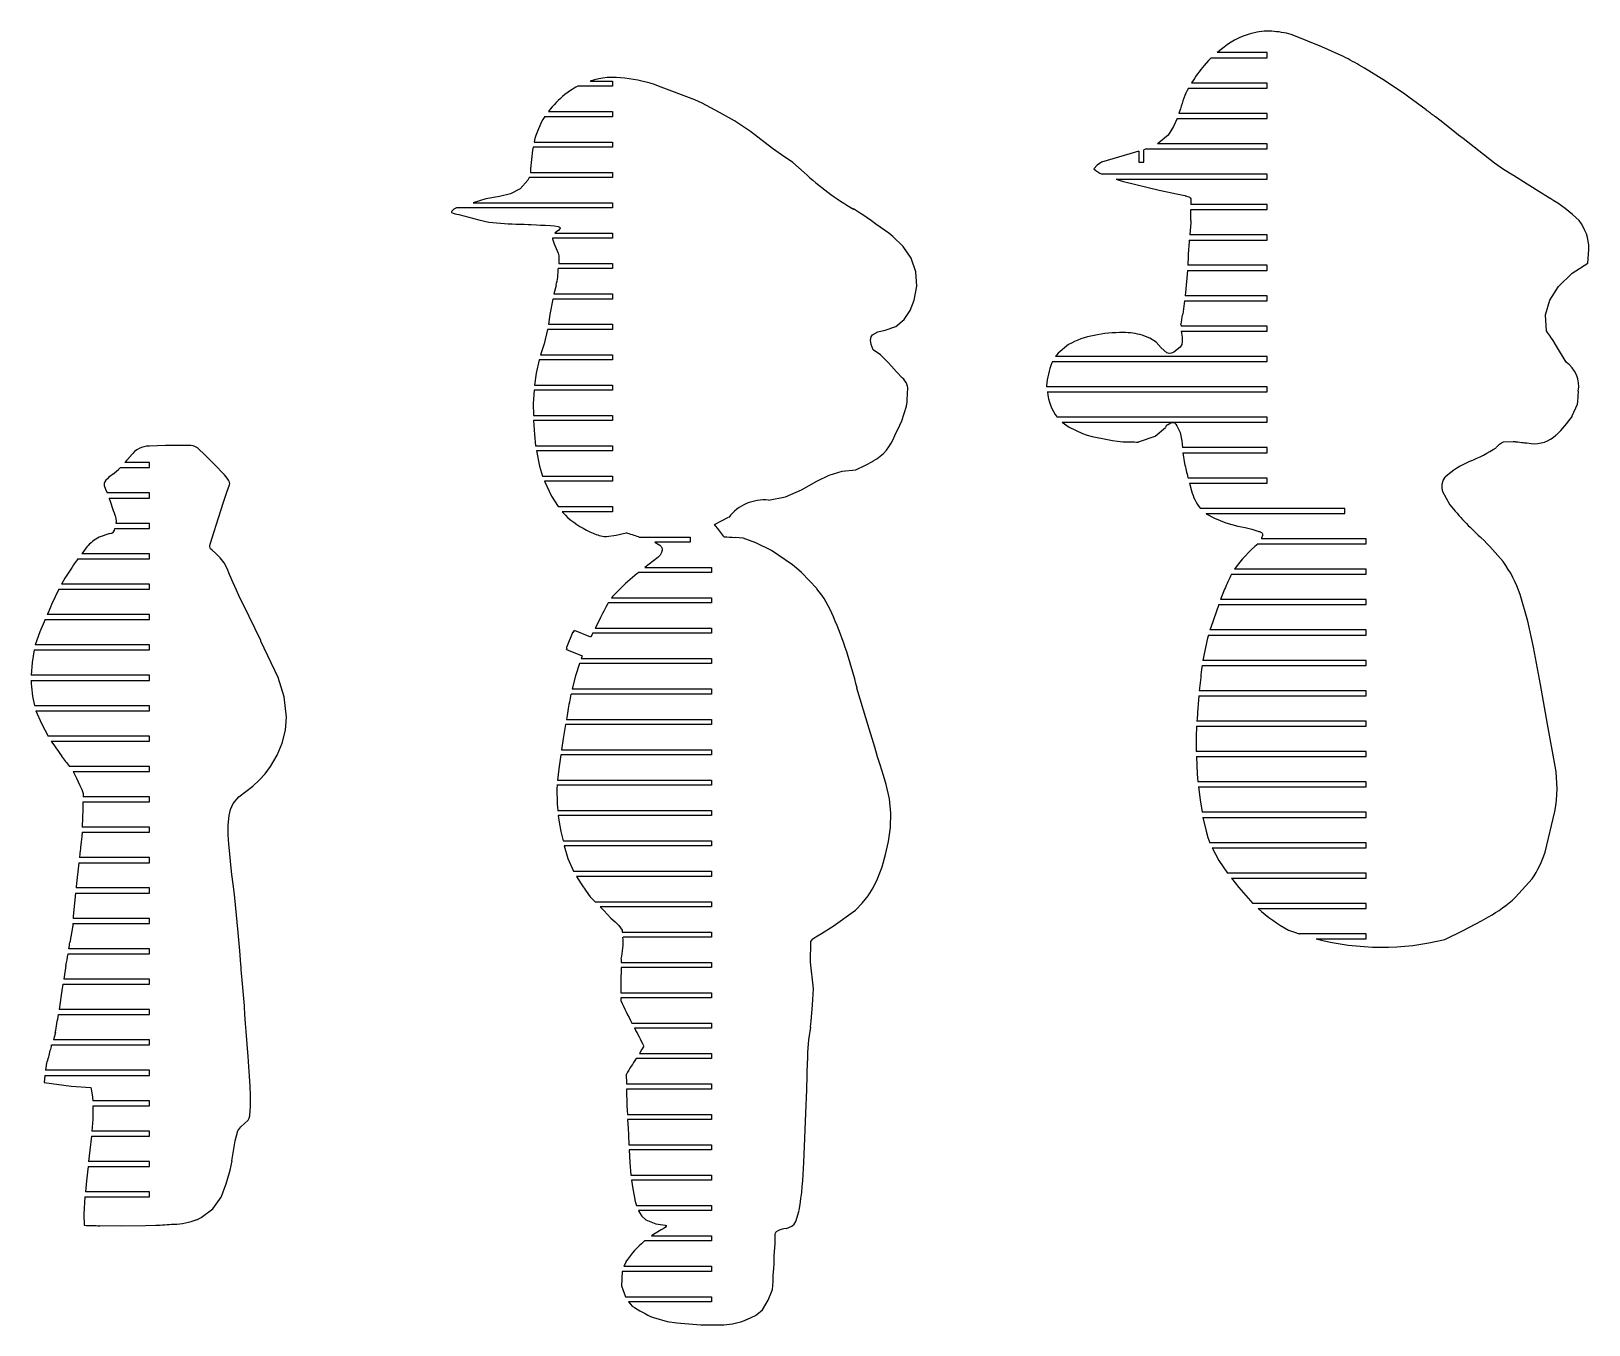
# Model space of a CAD drawing. Extents: x 1980 to 7619, y -7122 to 8570.
# Drawn here: x 5057 to 6287, y -7122 to -6100 of the extents above; entities that cross this region are included whole.
import ezdxf

# ---------------------------------------------------------------- set-up
doc = ezdxf.new("R2010")
doc.units = 0

msp = doc.modelspace()

# ---------------------------------------------------------------- linework, layer by layer
at = {"color": 7, "linetype": 'Continuous'}
for p, q in [((5999.1, -6112.6), (5994.3, -6116.2)), ((6076.4, -6112.3), (6054.1, -6103.3)), ((6091.5, -6119.1), (6076.4, -6112.3)), ((5986.8, -6123.1), (5983.4, -6127.1)), ((5988.8, -6120.9), (5986.8, -6123.1)), ((5988.8, -6120.9), (6033.1, -6120.9)), ((5994.3, -6116.2), (5993.5, -6116.9)), ((6033.1, -6116.9), (5993.5, -6116.9)), ((6033.1, -6120.9), (6033.1, -6116.9)), ((6110, -6129.3), (6105.9, -6126.9)), ((5498.4, -6139.5), (5516.1, -6139.5)), ((5516.1, -6139.5), (5516.1, -6143.5)), ((6126.6, -6139.5), (6110, -6129.3)), ((6141.8, -6149.7), (6126.6, -6139.5)), ((5480.9, -6148.1), (5478.4, -6150.1)), ((5482.8, -6146.8), (5480.9, -6148.1)), ((5516.1, -6143.5), (5488.6, -6143.5)), ((5580.9, -6154.3), (5552.3, -6143.3)), ((5970.8, -6144.9), (6033.1, -6144.9)), ((6033.1, -6140.9), (5973.4, -6140.9)), ((6033.1, -6144.9), (6033.1, -6140.9)), ((6145.1, -6152.1), (6141.8, -6149.7)), ((5465.4, -6163.5), (5516.1, -6163.5)), ((5516.1, -6163.5), (5516.1, -6167.5)), ((5586.8, -6156.9), (5580.9, -6154.3)), ((5600.6, -6164.2), (5586.8, -6156.9)), ((5612.4, -6170.8), (5600.6, -6164.2)), ((5964.1, -6162.5), (5963.3, -6164.9)), ((5964.6, -6161.2), (5964.1, -6162.5)), ((6158.7, -6162.2), (6145.1, -6152.1)), ((5516.1, -6167.5), (5462.5, -6167.5)), ((5624.9, -6179.1), (5612.4, -6170.8)), ((5959.1, -6175.3), (5954.8, -6182.1)), ((5961.9, -6168.9), (5959.1, -6175.3)), ((5961.9, -6168.9), (6033.1, -6168.9)), ((6033.1, -6164.9), (5963.3, -6164.9)), ((6033.1, -6168.9), (6033.1, -6164.9)), ((5454.1, -6187.5), (5516.1, -6187.5)), ((5516.1, -6187.5), (5516.1, -6191.5)), ((5642.4, -6192.7), (5624.9, -6179.1)), ((5947.6, -6188.2), (5946.5, -6188.9)), ((5954.8, -6182.1), (5947.6, -6188.2)), ((6184.3, -6182), (6178.4, -6177.4)), ((6187.8, -6184.8), (6184.3, -6182)), ((6212.7, -6204.3), (6187.8, -6184.8)), ((5516.1, -6191.5), (5453.3, -6191.5)), ((5924.5, -6196.8), (5902.3, -6203.5)), ((5931.7, -6194.8), (5924.5, -6196.8)), ((5931.7, -6194.8), (5931.7, -6203.5)), ((5937.7, -6192.9), (5935.7, -6193.6)), ((5935.7, -6203.5), (5935.7, -6193.6)), ((5937.7, -6192.9), (6033.1, -6192.9)), ((6033.1, -6188.9), (5946.5, -6188.9)), ((6033.1, -6192.9), (6033.1, -6188.9)), ((5451.2, -6211.1), (5451.1, -6211.5)), ((5451.1, -6211.5), (5516.1, -6211.5)), ((5516.1, -6211.5), (5516.1, -6215.5)), ((5667.5, -6211.6), (5658.5, -6203.6)), ((6033.1, -6212.9), (5902.7, -6212.9)), ((5931.7, -6203.5), (5935.7, -6203.5)), ((6033.1, -6216.9), (6033.1, -6212.9)), ((5450.1, -6215.5), (5449.1, -6217.7)), ((5516.1, -6215.5), (5450.1, -6215.5)), ((5913.8, -6216.9), (6033.1, -6216.9)), ((5919.7, -6218.7), (5947.7, -6225.5)), ((5947.7, -6225.5), (5949, -6225.7)), ((5406, -6235.5), (5516.1, -6235.5)), ((5516.1, -6235.5), (5516.1, -6239.5)), ((6033.1, -6236.9), (5972.9, -6236.9)), ((6033.1, -6240.9), (6033.1, -6236.9)), ((5516.1, -6239.5), (5392.8, -6239.5)), ((5394.6, -6244.7), (5410.3, -6249)), ((5410.3, -6249), (5418.4, -6250.8)), ((5710.3, -6242.8), (5706.4, -6240.4)), ((5972.8, -6240.9), (6033.1, -6240.9)), ((5972.8, -6249.4), (5972.8, -6251.1)), ((5470.7, -6259.2), (5470.4, -6259.5)), ((5470.4, -6259.5), (5516.1, -6259.5)), ((5471.7, -6258.4), (5470.7, -6259.2)), ((5516.1, -6259.5), (5516.1, -6263.5)), ((5972.8, -6251.1), (5972, -6260.9)), ((6033.1, -6260.9), (5972, -6260.9)), ((6033.1, -6264.9), (6033.1, -6260.9)), ((5468.6, -6263.5), (5468.6, -6264)), ((5516.1, -6263.5), (5468.6, -6263.5)), ((5971.4, -6266.1), (5970.6, -6276)), ((5971.5, -6264.9), (5971.4, -6266.1)), ((5971.5, -6264.9), (6033.1, -6264.9)), ((6286.4, -6283.1), (6287.2, -6272.4)), ((6287.2, -6272.4), (6287.2, -6271.8)), ((5473.6, -6279.5), (5473.5, -6283.5)), ((5473.5, -6283.5), (5516.1, -6283.5)), ((5516.1, -6283.5), (5516.1, -6287.5)), ((5970.5, -6284.1), (5970.4, -6284.9)), ((6033.1, -6284.9), (5970.4, -6284.9)), ((5970.6, -6278.5), (5970.5, -6284.1)), ((5970.6, -6276), (5970.6, -6278.5)), ((6033.1, -6288.9), (6033.1, -6284.9)), ((5473.2, -6287.5), (5473.2, -6287.6)), ((5516.1, -6287.5), (5473.2, -6287.5)), ((5969.6, -6295.1), (5968.2, -6308.9)), ((5970.2, -6288.9), (5969.6, -6295.1)), ((5970.2, -6288.9), (6033.1, -6288.9)), ((5468.9, -6311.5), (5466.6, -6323.7)), ((5516.1, -6311.5), (5468.9, -6311.5)), ((5471.5, -6300.7), (5469.7, -6307.5)), ((5469.7, -6307.5), (5516.1, -6307.5)), ((5516.1, -6307.5), (5516.1, -6311.5)), ((6033.1, -6308.9), (5968.2, -6308.9)), ((6033.1, -6312.9), (6033.1, -6308.9)), ((5466.6, -6323.7), (5465.4, -6331.5)), ((5967.8, -6312.9), (5966.5, -6323.6)), ((5967.8, -6312.9), (6033.1, -6312.9)), ((5464.6, -6335.5), (5461.9, -6346.9)), ((5516.1, -6335.5), (5464.6, -6335.5)), ((5465.4, -6331.5), (5516.1, -6331.5)), ((5516.1, -6331.5), (5516.1, -6335.5)), ((5965.1, -6332), (5965.1, -6332.9)), ((6033.1, -6332.9), (5965.1, -6332.9)), ((6033.1, -6336.9), (6033.1, -6332.9)), ((5876.2, -6347.4), (5868, -6354.4)), ((5940.5, -6342.3), (5934.4, -6340.1)), ((5965.3, -6336.9), (6033.1, -6336.9)), ((6269.4, -6361.3), (6260.9, -6347.4)), ((5516.1, -6359.5), (5458.1, -6359.5)), ((5459.2, -6355.5), (5516.1, -6355.5)), ((5516.1, -6355.5), (5516.1, -6359.5)), ((5727.7, -6355.7), (5721.8, -6351.6)), ((5733.7, -6361.7), (5727.7, -6355.7)), ((5863.5, -6360.9), (5863.1, -6362)), ((5863.5, -6360.9), (6033.1, -6360.9)), ((5868, -6354.4), (5865.9, -6356.9)), ((6033.1, -6356.9), (5865.9, -6356.9)), ((6033.1, -6360.9), (6033.1, -6356.9)), ((5736.5, -6364.6), (5733.7, -6361.7)), ((5740.2, -6369.1), (5736.5, -6364.6)), ((5744.8, -6373.8), (5740.2, -6369.1)), ((5516.1, -6383.5), (5454, -6383.5)), ((5454.3, -6379.5), (5516.1, -6379.5)), ((5516.1, -6379.5), (5516.1, -6383.5)), ((5748.8, -6392.8), (5749, -6384.9)), ((5858.9, -6380), (5858.9, -6380.9)), ((6033.1, -6380.9), (5858.9, -6380.9)), ((5859.4, -6384.9), (6033.1, -6384.9)), ((6033.1, -6384.9), (6033.1, -6380.9)), ((6278.5, -6392.7), (6278.9, -6384.2)), ((5744.5, -6407.7), (5748.1, -6396.1)), ((5748.1, -6396.1), (5748.8, -6392.8)), ((6274.1, -6403.9), (6278.2, -6394.6)), ((6278.2, -6394.6), (6278.5, -6392.7)), ((5453.5, -6403.5), (5516.1, -6403.5)), ((5516.1, -6407.5), (5453.6, -6407.5)), ((5516.1, -6403.5), (5516.1, -6407.5)), ((5743, -6411.1), (5744.5, -6407.7)), ((6033.1, -6404.9), (5867.3, -6404.9)), ((5871.3, -6408.9), (6033.1, -6408.9)), ((5954.4, -6410.9), (5957, -6409.4)), ((6033.1, -6408.9), (6033.1, -6404.9)), ((6273.9, -6404.2), (6274.1, -6403.9)), ((5739, -6419.3), (5743, -6411.1)), ((5964.3, -6417), (5965.7, -6423.4)), ((6261.2, -6419.1), (6261.5, -6418.8)), ((6261.5, -6418.8), (6261.8, -6418.6)), ((5163, -6427.3), (5150.2, -6427.7)), ((5180.8, -6427.3), (5179.2, -6427.3)), ((5455.3, -6427.5), (5516.1, -6427.5)), ((5516.1, -6431.5), (5455.9, -6431.5)), ((5516.1, -6427.5), (5516.1, -6431.5)), ((5965.7, -6423.4), (5966.2, -6428.9)), ((6033.1, -6428.9), (5966.2, -6428.9)), ((5966.5, -6432.9), (5967.9, -6441.3)), ((5966.5, -6432.9), (6033.1, -6432.9)), ((6033.1, -6432.9), (6033.1, -6428.9)), ((5127.1, -6444.7), (5150.2, -6444.7)), ((5150.2, -6440.7), (5130.8, -6440.7)), ((5150.2, -6444.7), (5150.2, -6440.7)), ((5201.3, -6441.9), (5200.6, -6441.2)), ((5209.5, -6450.3), (5201.3, -6441.9)), ((5460.8, -6451.5), (5516.1, -6451.5)), ((5516.1, -6455.5), (5462.4, -6455.5)), ((5516.1, -6451.5), (5516.1, -6455.5)), ((5970.6, -6452.6), (5970.6, -6452.9)), ((6033.1, -6452.9), (5970.6, -6452.9)), ((5971.7, -6456.9), (5973.3, -6462.9)), ((5971.7, -6456.9), (6033.1, -6456.9)), ((6033.1, -6456.9), (6033.1, -6452.9)), ((5150.2, -6464.7), (5116.8, -6464.7)), ((5118.3, -6468.7), (5150.2, -6468.7)), ((5150.2, -6468.7), (5150.2, -6464.7)), ((5473.1, -6475.5), (5516.1, -6475.5)), ((5516.1, -6479.5), (5476.3, -6479.5)), ((5516.1, -6475.5), (5516.1, -6479.5)), ((5596.6, -6489.6), (5607.7, -6483.9)), ((6094.4, -6476.9), (5980.4, -6476.9)), ((5984.8, -6480.9), (6094.4, -6480.9)), ((6094.4, -6480.9), (6094.4, -6476.9)), ((5122.8, -6492.7), (5150.2, -6492.7)), ((5150.2, -6488.7), (5124, -6488.7)), ((5150.2, -6492.7), (5150.2, -6488.7)), ((5100.9, -6507.3), (5096.7, -6512.7)), ((5119, -6496.8), (5110.6, -6499.6)), ((5536.8, -6499.5), (5577.4, -6499.5)), ((5577.4, -6503.5), (5549.5, -6503.5)), ((5577.4, -6499.5), (5577.4, -6503.5)), ((5619.1, -6500.3), (5612.8, -6499.8)), ((6026, -6504.9), (6111.2, -6504.9)), ((6028.7, -6500.5), (6028.5, -6500.9)), ((6111.2, -6500.9), (6028.5, -6500.9)), ((6111.2, -6504.9), (6111.2, -6500.9)), ((6201.4, -6499.5), (6201.3, -6499.4)), ((6202.1, -6500.2), (6201.4, -6499.5)), ((5093.8, -6516.7), (5150.2, -6516.7)), ((5150.2, -6512.7), (5096.7, -6512.7)), ((5150.2, -6516.7), (5150.2, -6512.7)), ((5544.9, -6520.9), (5541.6, -6523.5)), ((5658.1, -6521.5), (5641.7, -6510.2)), ((5083.4, -6532.1), (5080.8, -6536.7)), ((5089.1, -6523.2), (5083.4, -6532.1)), ((5535.6, -6528.4), (5526.3, -6536.3)), ((5594.2, -6527.5), (5536.7, -6527.5)), ((5541.6, -6523.5), (5594.2, -6523.5)), ((5594.2, -6523.5), (5594.2, -6527.5)), ((5677.3, -6540.2), (5665.3, -6527.6)), ((6005, -6528.9), (6111.2, -6528.9)), ((6111.2, -6524.9), (6007.4, -6524.9)), ((6111.2, -6528.9), (6111.2, -6524.9)), ((5078.6, -6540.7), (5072.8, -6552.9)), ((5078.6, -6540.7), (5150.2, -6540.7)), ((5150.2, -6536.7), (5080.8, -6536.7)), ((5150.2, -6540.7), (5150.2, -6536.7)), ((5525.5, -6537), (5516.1, -6546.4)), ((5526.3, -6536.3), (5525.5, -6537)), ((5999.4, -6540.8), (5996.3, -6548.9)), ((6239.1, -6565.9), (6233, -6544.8)), ((5238.1, -6581.3), (5224.4, -6553.1)), ((5594.2, -6551.5), (5512.6, -6551.5)), ((5516.1, -6546.4), (5515.2, -6547.5)), ((5515.2, -6547.5), (5594.2, -6547.5)), ((5594.2, -6547.5), (5594.2, -6551.5)), ((5994.8, -6552.9), (5988.5, -6571)), ((5994.8, -6552.9), (6111.2, -6552.9)), ((6111.2, -6548.9), (5996.3, -6548.9)), ((6111.2, -6552.9), (6111.2, -6548.9)), ((5067.8, -6564.7), (5150.2, -6564.7)), ((5150.2, -6560.7), (5069.5, -6560.7)), ((5150.2, -6564.7), (5150.2, -6560.7)), ((5505.7, -6564.9), (5502.3, -6571.5)), ((6243.6, -6586.5), (6239.1, -6565.9)), ((5484.7, -6574.5), (5479.7, -6586.7)), ((5484.7, -6574.5), (5485.3, -6574.7)), ((5485.3, -6574.7), (5485.9, -6573.4)), ((5498.8, -6578.7), (5485.9, -6573.4)), ((5500.3, -6575.7), (5498.8, -6578.7)), ((5500.3, -6575.5), (5500.3, -6575.7)), ((5594.2, -6575.5), (5500.3, -6575.5)), ((5502.3, -6571.5), (5594.2, -6571.5)), ((5594.2, -6571.5), (5594.2, -6575.5)), ((5986.7, -6576.9), (6111.2, -6576.9)), ((5988.5, -6571), (5987.9, -6572.9)), ((6111.2, -6572.9), (5987.9, -6572.9)), ((6111.2, -6576.9), (6111.2, -6572.9)), ((5059.2, -6588.7), (5150.2, -6588.7)), ((5150.2, -6584.7), (5060.1, -6584.7)), ((5150.2, -6588.7), (5150.2, -6584.7)), ((5480.3, -6587), (5479.7, -6586.7)), ((5479.7, -6588.4), (5480.3, -6587)), ((5479.7, -6588.4), (5492, -6593.4)), ((5492, -6593.4), (5491.2, -6595.5)), ((6248.9, -6615.9), (6243.6, -6586.5)), ((5594.2, -6599.5), (5489.9, -6599.5)), ((5491.2, -6595.5), (5594.2, -6595.5)), ((5594.2, -6595.5), (5594.2, -6599.5)), ((5981.8, -6600.9), (6111.2, -6600.9)), ((6111.2, -6596.9), (5982.4, -6596.9)), ((6111.2, -6600.9), (6111.2, -6596.9)), ((5150.2, -6608.7), (5056.8, -6608.7)), ((5056.8, -6612.7), (5150.2, -6612.7)), ((5150.2, -6612.7), (5150.2, -6608.7)), ((5718.6, -6651), (5709.1, -6618.8)), ((6254.4, -6647.3), (6248.9, -6615.9)), ((5594.2, -6623.5), (5483.3, -6623.5)), ((5484.1, -6619.5), (5594.2, -6619.5)), ((5594.2, -6619.5), (5594.2, -6623.5)), ((5979.1, -6624.9), (5978.1, -6638.1)), ((5979.1, -6624.9), (6111.2, -6624.9)), ((6111.2, -6620.9), (5979.5, -6620.9)), ((6111.2, -6624.9), (6111.2, -6620.9)), ((5150.2, -6632.7), (5059.5, -6632.7)), ((5060.6, -6636.7), (5150.2, -6636.7)), ((5150.2, -6636.7), (5150.2, -6632.7)), ((5479.6, -6643.5), (5594.2, -6643.5)), ((5594.2, -6643.5), (5594.2, -6647.5)), ((5594.2, -6647.5), (5478.9, -6647.5)), ((5977.3, -6648.9), (5977.1, -6657.2)), ((5977.3, -6648.9), (6111.2, -6648.9)), ((6111.2, -6644.9), (5977.6, -6644.9)), ((6111.2, -6648.9), (6111.2, -6644.9)), ((6260.6, -6680.4), (6254.4, -6647.3)), ((5150.2, -6656.7), (5070.2, -6656.7)), ((5072.6, -6660.7), (5150.2, -6660.7)), ((5150.2, -6660.7), (5150.2, -6656.7)), ((5475.8, -6667.5), (5594.2, -6667.5)), ((5594.2, -6667.5), (5594.2, -6671.5)), ((5977.1, -6657.2), (5977.1, -6668.9)), ((5150.2, -6680.7), (5087, -6680.7)), ((5150.2, -6684.7), (5150.2, -6680.7)), ((5594.2, -6671.5), (5475.2, -6671.5)), ((6111.2, -6668.9), (5977.1, -6668.9)), ((5977.2, -6672.9), (5977.9, -6686.9)), ((5977.2, -6672.9), (6111.2, -6672.9)), ((6111.2, -6672.9), (6111.2, -6668.9)), ((5090, -6684.7), (5150.2, -6684.7)), ((5472.6, -6691.5), (5594.2, -6691.5)), ((5594.2, -6691.5), (5594.2, -6695.5)), ((6111.2, -6692.9), (5978.4, -6692.9)), ((6111.2, -6696.9), (6111.2, -6692.9)), ((5150.2, -6704.7), (5097.9, -6704.7)), ((5150.2, -6708.7), (5150.2, -6704.7)), ((5594.2, -6695.5), (5472.1, -6695.5)), ((5978.8, -6696.9), (6111.2, -6696.9)), ((5097.7, -6708.7), (5150.2, -6708.7)), ((5472.6, -6715.5), (5594.2, -6715.5)), ((5594.2, -6715.5), (5594.2, -6719.5)), ((6111.2, -6716.9), (5981.7, -6716.9)), ((6111.2, -6720.9), (6111.2, -6716.9)), ((6252.6, -6748.5), (6260.4, -6716.4)), ((5097.4, -6720.9), (5097.2, -6728.7)), ((5150.2, -6728.7), (5097.2, -6728.7)), ((5150.2, -6732.7), (5150.2, -6728.7)), ((5473.1, -6719.5), (5473.8, -6724.6)), ((5594.2, -6719.5), (5473.1, -6719.5)), ((5982.3, -6720.9), (5984.9, -6731.8)), ((5982.3, -6720.9), (6111.2, -6720.9)), ((5097.1, -6732.7), (5096.9, -6735.9)), ((5097.1, -6732.7), (5150.2, -6732.7)), ((5476.9, -6739.5), (5594.2, -6739.5)), ((5594.2, -6739.5), (5594.2, -6743.5)), ((6111.2, -6740.9), (5987.9, -6740.9)), ((6111.2, -6744.9), (6111.2, -6740.9)), ((5150.2, -6752.7), (5095, -6752.7)), ((5150.2, -6756.7), (5150.2, -6752.7)), ((5594.2, -6743.5), (5477.8, -6743.5)), ((5989.7, -6744.9), (5995, -6755)), ((5989.7, -6744.9), (6111.2, -6744.9)), ((5094.5, -6756.7), (5092.4, -6775.5)), ((5094.5, -6756.7), (5150.2, -6756.7)), ((5485.3, -6763.5), (5594.2, -6763.5)), ((5594.2, -6763.5), (5594.2, -6767.5)), ((6111.2, -6764.9), (6001.7, -6764.9)), ((6111.2, -6768.9), (6111.2, -6764.9)), ((5092.4, -6775.5), (5092.3, -6776.7)), ((5150.2, -6776.7), (5092.3, -6776.7)), ((5150.2, -6780.7), (5150.2, -6776.7)), ((5594.2, -6767.5), (5487.5, -6767.5)), ((5495.1, -6779.2), (5498.4, -6783.7)), ((6004.8, -6768.9), (6111.2, -6768.9)), ((6010.8, -6776.4), (6021.9, -6788.9)), ((6229.2, -6784), (6242.5, -6769.4)), ((5091.9, -6780.7), (5090.1, -6799)), ((5091.9, -6780.7), (5150.2, -6780.7)), ((5220.3, -6811.8), (5218.3, -6790)), ((5498.4, -6783.7), (5502.2, -6787.5)), ((5502.2, -6787.5), (5594.2, -6787.5)), ((5594.2, -6791.5), (5506.2, -6791.5)), ((5594.2, -6787.5), (5594.2, -6791.5)), ((6111.2, -6788.9), (6021.9, -6788.9)), ((6111.2, -6792.9), (6111.2, -6788.9)), ((5090.1, -6799), (5090, -6800.7)), ((5150.2, -6800.7), (5090, -6800.7)), ((5150.2, -6804.7), (5150.2, -6800.7)), ((6026, -6792.9), (6111.2, -6792.9)), ((6187.9, -6810.2), (6202.5, -6802.6)), ((6202.5, -6802.6), (6207.9, -6799.6)), ((5089.7, -6806.2), (5087.4, -6819.7)), ((5089.8, -6804.7), (5089.7, -6806.2)), ((5089.8, -6804.7), (5150.2, -6804.7)), ((5523.5, -6810), (5523.7, -6811.5)), ((5523.7, -6811.5), (5594.2, -6811.5)), ((5594.2, -6815.5), (5524.3, -6815.5)), ((5594.2, -6811.5), (5594.2, -6815.5)), ((6111.2, -6812.9), (6058.4, -6812.9)), ((6111.2, -6816.9), (6111.2, -6812.9)), ((6173.5, -6817.3), (6187.9, -6810.2)), ((5150.2, -6824.7), (5086.6, -6824.7)), ((5150.2, -6828.7), (5150.2, -6824.7)), ((6071.8, -6816.9), (6111.2, -6816.9)), ((5084.2, -6837.8), (5082.5, -6848.7)), ((5086, -6828.7), (5150.2, -6828.7)), ((5594.2, -6839.5), (5522.8, -6839.5)), ((5522.9, -6832.8), (5522.9, -6835.5)), ((5522.9, -6835.5), (5594.2, -6835.5)), ((5594.2, -6835.5), (5594.2, -6839.5)), ((5081.9, -6852.7), (5081.1, -6857.7)), ((5081.9, -6852.7), (5150.2, -6852.7)), ((5150.2, -6848.7), (5082.5, -6848.7)), ((5150.2, -6852.7), (5150.2, -6848.7)), ((5081.1, -6857.7), (5079, -6872.7)), ((5522.6, -6859.5), (5594.2, -6859.5)), ((5594.2, -6863.5), (5522.6, -6863.5)), ((5594.2, -6859.5), (5594.2, -6863.5)), ((5078.3, -6876.7), (5150.2, -6876.7)), ((5150.2, -6872.7), (5079, -6872.7)), ((5150.2, -6876.7), (5150.2, -6872.7)), ((5225.2, -6870.3), (5225.2, -6869.7)), ((5531.3, -6883.5), (5594.2, -6883.5)), ((5594.2, -6887.5), (5533.5, -6887.5)), ((5594.2, -6883.5), (5594.2, -6887.5)), ((5073, -6900.7), (5150.2, -6900.7)), ((5075.9, -6890.9), (5074.4, -6896.7)), ((5150.2, -6896.7), (5074.4, -6896.7)), ((5150.2, -6900.7), (5150.2, -6896.7)), ((5594.2, -6911.5), (5534.6, -6911.5)), ((5537.2, -6907.5), (5594.2, -6907.5)), ((5594.2, -6907.5), (5594.2, -6911.5)), ((5669.5, -6936.1), (5670, -6913.1)), ((5067.7, -6924.7), (5067.2, -6930.4)), ((5067.7, -6924.7), (5150.2, -6924.7)), ((5068.8, -6915.1), (5068, -6920.7)), ((5150.2, -6920.7), (5068, -6920.7)), ((5150.2, -6924.7), (5150.2, -6920.7)), ((5526.9, -6923.7), (5527, -6931.5)), ((5527, -6931.5), (5594.2, -6931.5)), ((5527.1, -6935.5), (5527.4, -6948.5)), ((5594.2, -6935.5), (5527.1, -6935.5)), ((5594.2, -6931.5), (5594.2, -6935.5)), ((5668.8, -6954.6), (5669.5, -6936.1)), ((5150.2, -6944.7), (5105.4, -6944.7)), ((5105.6, -6948.7), (5150.2, -6948.7)), ((5150.2, -6948.7), (5150.2, -6944.7)), ((5527.8, -6955.5), (5594.2, -6955.5)), ((5594.2, -6959.5), (5527.9, -6959.5)), ((5594.2, -6955.5), (5594.2, -6959.5)), ((5667.9, -6974.2), (5668.8, -6954.6)), ((5104.4, -6972.7), (5150.2, -6972.7)), ((5150.2, -6968.7), (5104.7, -6968.7)), ((5150.2, -6972.7), (5150.2, -6968.7)), ((5528.5, -6971.6), (5529, -6979.5)), ((5667.2, -6993.6), (5667.9, -6974.2)), ((5529, -6979.5), (5594.2, -6979.5)), ((5529.2, -6983.5), (5529.6, -6993.6)), ((5594.2, -6983.5), (5529.2, -6983.5)), ((5594.2, -6979.5), (5594.2, -6983.5)), ((5101.8, -6996.7), (5150.2, -6996.7)), ((5150.2, -6992.7), (5102.2, -6992.7)), ((5150.2, -6996.7), (5150.2, -6992.7)), ((5529.6, -6993.6), (5530.6, -7003.5)), ((5530.6, -7003.5), (5594.2, -7003.5)), ((5531.1, -7007.5), (5532, -7014.3)), ((5594.2, -7007.5), (5531.1, -7007.5)), ((5594.2, -7003.5), (5594.2, -7007.5)), ((5099.3, -7020.7), (5150.2, -7020.7)), ((5150.2, -7016.7), (5099.7, -7016.7)), ((5150.2, -7020.7), (5150.2, -7016.7)), ((5534, -7024.2), (5535, -7027.5)), ((5187.7, -7038.7), (5191, -7037)), ((5535, -7027.5), (5594.2, -7027.5)), ((5594.2, -7031.5), (5536.6, -7031.5)), ((5594.2, -7027.5), (5594.2, -7031.5)), ((5111.1, -7043.4), (5127.8, -7043.5)), ((5127.8, -7043.5), (5147.2, -7043.4)), ((5147.2, -7043.4), (5155.2, -7043.1)), ((5541.3, -7055.5), (5540.8, -7056)), ((5594.2, -7055.5), (5541.3, -7055.5)), ((5546.8, -7051.5), (5594.2, -7051.5)), ((5594.2, -7051.5), (5594.2, -7055.5)), ((5594.2, -7079.5), (5523.7, -7079.5)), ((5525, -7075.5), (5594.2, -7075.5)), ((5594.2, -7075.5), (5594.2, -7079.5)), ((5642.3, -7093.9), (5642.9, -7087.5)), ((5526.2, -7099.5), (5594.2, -7099.5)), ((5594.2, -7103.5), (5528.7, -7103.5)), ((5594.2, -7099.5), (5594.2, -7103.5)), ((5548.3, -7116), (5559.2, -7119)), ((5559.2, -7119), (5566.7, -7120.1)), ((5566.7, -7120.1), (5585.8, -7121.6)), ((5585.8, -7121.6), (5603.9, -7121.7))]:
    msp.add_line(p, q, dxfattribs=at)
at = {"color": 7, "linetype": 'Continuous', "flags": 128}
for points in [[(6178.4, -6177.4), (6169.4, -6170.3), (6166, -6167.7), (6165.5, -6167.3)], [(5658.5, -6203.6), (5649.5, -6197.5), (5642.4, -6192.7)], [(5902.3, -6203.5), (5898.9, -6205.8), (5896.1, -6208.6), (5896.1, -6208.7), (5896.1, -6208.8)], [(6227.2, -6213.7), (6219.9, -6209.1), (6212.7, -6204.3)], [(5449.1, -6217.7), (5443.1, -6224.5), (5435.4, -6228.4), (5426.7, -6230.5), (5416, -6232.4), (5406, -6235.5)], [(5913.8, -6216.9), (5916.9, -6217.8), (5919.7, -6218.7)], [(5949, -6225.7), (5961.6, -6228.5), (5968, -6229.8), (5968, -6229.8), (5968, -6229.8), (5968, -6229.8), (5968, -6229.8), (5968, -6229.8), (5968, -6229.8), (5968, -6229.8), (5968, -6229.8), (5968, -6229.8), (5968, -6229.8), (5968.1, -6229.8), (5968.2, -6229.9), (5968.4, -6229.9), (5968.8, -6230), (5969.5, -6230.2), (5971.1, -6230.7), (5971.8, -6231.1), (5972.4, -6231.6), (5973.1, -6233)], [(6249.7, -6227.8), (6238.5, -6220.7), (6227.6, -6214), (6227.2, -6213.7), (6227.2, -6213.7)], [(6256.4, -6232), (6255.2, -6231.2), (6253.1, -6229.9), (6249.7, -6227.8)], [(5389, -6242.1), (5388.9, -6242.6), (5388.8, -6242.9), (5388.8, -6243.1), (5388.8, -6243.1), (5388.8, -6243.2)], [(5442.8, -6252.3), (5446.1, -6252.4), (5449.3, -6252.6), (5451.7, -6252.7), (5455.9, -6252.9), (5459, -6253.1), (5462.9, -6253.2), (5467, -6253.4), (5470.1, -6253.6), (5473.1, -6254.2), (5474.1, -6254.8), (5474.7, -6255.4)], [(5474.7, -6255.4), (5474.7, -6255.5), (5474.7, -6255.5), (5474.7, -6255.6), (5474.7, -6255.7), (5474.6, -6255.9), (5474.2, -6256.4), (5473.5, -6257.2), (5471.7, -6258.4)], [(5751.9, -6279.3), (5745.6, -6270), (5737.5, -6262.1)], [(5468.6, -6264), (5469.9, -6267.9), (5471.5, -6271.6), (5473.1, -6275.4), (5473.5, -6277.4), (5473.6, -6279.5)], [(5721.8, -6351.6), (5720.2, -6347.3), (5719.7, -6344), (5720.2, -6341.5), (5721.4, -6339.7), (5725.7, -6337.5), (5731.4, -6336.1), (5739.8, -6333.2), (5746.3, -6327.7), (5751.1, -6320.5), (5754.4, -6312.5), (5756.4, -6301.3), (5755.6, -6290), (5751.9, -6279.3)], [(6253.8, -6336.8), (6252.9, -6324.1), (6256.4, -6312.3), (6263.3, -6301.7), (6274.1, -6291.1), (6286.4, -6283.1)], [(5461.9, -6346.9), (5460.4, -6351.6), (5459.2, -6355.5)], [(5965.3, -6336.9), (5965.9, -6341.6), (5966, -6345.2), (5965.6, -6347.5), (5964.3, -6349.6), (5959.5, -6353.6), (5957.5, -6354.3), (5955.6, -6354.5), (5953.9, -6354), (5949.5, -6350), (5945.3, -6345.6), (5940.5, -6342.3)], [(6260.9, -6347.4), (6258.9, -6344.3), (6256.9, -6341.3), (6256.8, -6341.2)], [(5458.1, -6359.5), (5455.7, -6370), (5454.3, -6379.5)], [(5454, -6383.5), (5453.4, -6394.1), (5453.5, -6403.5)], [(5453.6, -6407.5), (5454.4, -6418.6), (5455.3, -6427.5)], [(5871.3, -6408.9), (5876.6, -6412.7), (5887.2, -6417.7)], [(5957, -6409.4), (5958.4, -6409), (5959.2, -6409.1), (5959.9, -6409.4), (5961, -6410.4), (5961.8, -6411.6), (5964.3, -6417)], [(5931.5, -6424.4), (5944.6, -6419.7), (5952.8, -6412.9)], [(5179.2, -6427.3), (5171.1, -6427.3), (5163, -6427.3)], [(5200.6, -6441.2), (5194.5, -6435.1), (5188.3, -6429.1)], [(5455.9, -6431.5), (5458.3, -6443.5), (5460.8, -6451.5)], [(6214.1, -6428.9), (6216.7, -6426.1), (6218.2, -6425), (6219.9, -6424.3), (6227.4, -6424)], [(6227.4, -6424), (6228.7, -6424.1), (6229.1, -6424.1), (6229.3, -6424.2), (6231, -6424.3), (6234.3, -6424.8), (6234.5, -6424.8), (6234.5, -6424.8), (6234.5, -6424.8), (6234.5, -6424.8), (6234.5, -6424.8), (6234.5, -6424.8), (6234.5, -6424.8), (6234.5, -6424.8), (6234.5, -6424.8), (6234.5, -6424.8), (6234.5, -6424.8), (6234.6, -6424.8), (6234.6, -6424.8), (6234.7, -6424.8), (6234.9, -6424.9), (6235.4, -6424.9), (6236.3, -6425), (6238.2, -6425.2), (6241.5, -6425.6)], [(5135.7, -6435.2), (5132.2, -6439.1), (5130.8, -6440.7)], [(5639.3, -6470.3), (5652.6, -6467.7), (5665.2, -6462.1), (5677.4, -6455.4), (5687.2, -6450.6), (5697.3, -6447.4), (5708.1, -6446.5)], [(5708.1, -6446.5), (5715.9, -6442.7), (5721.9, -6439.5)], [(5114.4, -6458.7), (5115.5, -6461.7), (5116.8, -6464.7)], [(5208.8, -6472), (5211.4, -6464), (5213.6, -6458.2), (5213.7, -6457.2), (5213.6, -6456.2)], [(5462.4, -6455.5), (5467.7, -6467.1), (5473.1, -6475.5)], [(6177.6, -6474.2), (6171.9, -6463.7), (6171.2, -6460.8), (6171.3, -6457.8), (6172.2, -6454.9), (6173.6, -6452.3)], [(5199.7, -6500.1), (5204.7, -6484.3), (5208.8, -6472)], [(5476.3, -6479.5), (5478.8, -6482.2), (5480.8, -6484.3)], [(5984.8, -6480.9), (5985, -6481.1), (5991.4, -6484.7)], [(5511.2, -6499.2), (5519, -6498), (5526.7, -6496.3)], [(5604, -6499.2), (5599.9, -6493.8), (5596.6, -6489.6)], [(5991.4, -6484.7), (6000.5, -6488.4), (6009.9, -6491), (6015.6, -6492), (6020.9, -6493.4), (6026.6, -6495), (6026.6, -6495), (6026.6, -6495), (6026.6, -6495), (6026.6, -6495), (6026.6, -6495), (6026.6, -6495), (6026.6, -6495), (6026.6, -6495), (6026.6, -6495), (6026.6, -6495), (6026.6, -6495), (6026.7, -6495.1), (6026.9, -6495.1), (6027.2, -6495.2), (6027.7, -6495.4), (6028.7, -6496)], [(6028.7, -6496), (6029.1, -6496.5), (6029.4, -6497.1), (6029.5, -6497.6), (6029.4, -6498.3), (6028.7, -6500.5)], [(5202.4, -6512.3), (5199.7, -6510), (5198.5, -6508.7), (5198.1, -6507.9), (5197.9, -6507), (5198.1, -6505.2), (5198.6, -6503.5), (5199.7, -6500.1)], [(5510.6, -6499.2), (5511, -6499.2), (5511.2, -6499.2)], [(5549.5, -6503.5), (5553.4, -6505.8), (5554.5, -6507.1), (5555.2, -6508.5), (5555.3, -6510), (5554.8, -6511.8), (5553.7, -6513.7), (5551.8, -6515.7), (5544.9, -6520.9)], [(5641.7, -6510.2), (5629.3, -6504.2), (5619.1, -6500.3)], [(5224.4, -6553.1), (5221.7, -6547.6), (5218.9, -6541.5), (5216.4, -6535.7), (5213.6, -6529.2), (5211.5, -6524.3), (5209.2, -6520), (5206.1, -6515.9), (5202.4, -6512.3)], [(5536.7, -6527.5), (5536, -6528), (5535.6, -6528.4)], [(5665.3, -6527.6), (5661.3, -6524.2), (5658.1, -6521.5)], [(5067.8, -6564.7), (5063.6, -6574.4), (5060.1, -6584.7)], [(5258.4, -6641.7), (5256.7, -6625.7), (5251.8, -6610.4), (5238.3, -6581.7), (5238.1, -6581.3)], [(5059.2, -6588.7), (5057.6, -6598.6), (5056.8, -6608.7)], [(5489.9, -6599.5), (5486.8, -6609.1), (5484.1, -6619.5)], [(5981.8, -6600.9), (5981.6, -6602.4), (5981.3, -6604)], [(5060.6, -6636.7), (5064.9, -6646.9), (5070.2, -6656.7)], [(5216.4, -6710), (5220.8, -6704.8), (5226.3, -6700.5), (5231.9, -6696.2), (5237, -6691.6), (5241.6, -6686.4), (5245.8, -6680.8), (5251.2, -6671.9), (5255.2, -6662.2), (5257.6, -6652.1), (5258.4, -6641.7)], [(5480.8, -6636.7), (5480.1, -6640.5), (5479.6, -6643.5)], [(5978.1, -6638.1), (5978.1, -6638.1), (5978.1, -6638.2), (5978, -6638.4), (5978, -6639.4), (5977.7, -6642.9), (5977.6, -6644.9)], [(5478.9, -6647.5), (5477.1, -6658.7), (5475.8, -6667.5)], [(5734, -6740), (5735.6, -6728.8), (5735.9, -6717.5), (5734.7, -6706.2), (5732.1, -6695), (5730, -6687.8), (5727.4, -6679.3), (5725.4, -6673), (5723.1, -6665.4), (5721, -6658.7), (5718.6, -6651)], [(5475.2, -6671.5), (5473.7, -6682.7), (5472.6, -6691.5)], [(5090, -6684.7), (5092.7, -6689.9), (5095.3, -6695.8)], [(5977.9, -6686.9), (5978.1, -6689.7), (5978.4, -6692.9)], [(5095.3, -6695.8), (5096.7, -6699), (5097.9, -6702.1)], [(5097.9, -6702.1), (5097.9, -6703.4), (5097.9, -6704.7)], [(5472.1, -6695.5), (5472.1, -6695.5), (5472.1, -6695.5)], [(5978.8, -6696.9), (5980.2, -6707), (5981.7, -6716.9)], [(5097.7, -6708.7), (5097.6, -6714.8), (5097.4, -6720.9)], [(5218.3, -6790), (5217.4, -6781.9), (5216.3, -6773.8), (5215.3, -6766), (5214.5, -6758.3), (5213.7, -6749.8), (5213, -6742.2), (5212.4, -6734.6), (5212.3, -6727), (5213.1, -6719.5), (5214.3, -6714.6), (5216.4, -6710)], [(5473.8, -6724.6), (5475.2, -6732), (5476.9, -6739.5)], [(5096.9, -6735.9), (5096.4, -6740.3), (5095.9, -6744.8), (5095.9, -6744.8), (5095.9, -6744.8), (5095.9, -6744.8), (5095.9, -6744.8), (5095.9, -6744.8), (5095.9, -6744.8), (5095.9, -6744.8), (5095.9, -6744.8), (5095.9, -6744.8), (5095.9, -6744.8), (5095.9, -6744.8), (5095.9, -6744.9), (5095.8, -6745.1), (5095.8, -6745.4), (5095.7, -6746), (5095.6, -6747.2), (5095.3, -6749.5), (5095, -6752.7)], [(5707.9, -6794.1), (5713.3, -6788.7), (5718, -6782.8), (5722, -6776.5), (5725.4, -6769.4), (5729, -6759.9), (5731.7, -6750.2), (5734, -6740)], [(5984.9, -6731.8), (5986.3, -6736.8), (5987.9, -6740.9)], [(5477.8, -6743.5), (5480.8, -6753.4), (5485.3, -6763.5)], [(5995, -6755), (5998.3, -6760), (6001.7, -6764.9)], [(5487.5, -6767.5), (5491.2, -6773.5), (5495.1, -6779.2)], [(6004.8, -6768.9), (6007.8, -6772.6), (6010.8, -6776.4)], [(5506.2, -6791.5), (5509.4, -6794.7), (5511.9, -6797.4), (5514.8, -6800.5), (5518, -6803.4), (5521.1, -6806.4), (5523.5, -6810)], [(5672.6, -6819), (5674.3, -6816.9), (5676.5, -6815.3), (5681.2, -6812.6), (5690.4, -6806.8), (5707.9, -6794.1)], [(5225.2, -6869.7), (5224, -6855.2), (5222.8, -6841.1), (5222.7, -6840.8), (5222.7, -6840.8), (5222.7, -6840.8), (5222.7, -6840.8), (5222.7, -6840.8), (5222.7, -6840.8), (5222.7, -6840.8), (5222.7, -6840.8), (5222.7, -6840.8), (5222.7, -6840.8), (5222.7, -6840.7), (5222.7, -6840.7), (5222.7, -6840.7), (5222.7, -6840.6), (5222.7, -6840.4), (5222.7, -6839.9), (5222.6, -6839.1), (5222.4, -6837.2), (5222.1, -6833.5), (5221.6, -6826.3), (5220.3, -6811.8)], [(6049.9, -6809.9), (6054.7, -6811.6), (6058.4, -6812.9)], [(5674.8, -6856.3), (5672.4, -6835.4), (5672.6, -6819)], [(5522.8, -6839.5), (5522.7, -6850.7), (5522.6, -6859.5)], [(5522.6, -6863.5), (5522.5, -6864.7), (5522.5, -6865.6)], [(5672.8, -6882), (5674.1, -6869.1), (5674.8, -6856.3)], [(5230, -6948.9), (5230, -6940.7), (5229.9, -6933.2), (5229.3, -6925.3), (5228.8, -6917.9), (5228.3, -6909.6), (5227.7, -6903.4), (5227.2, -6896.6), (5226.7, -6890), (5226.2, -6883.8), (5225.6, -6876.6), (5225.2, -6870.3)], [(5672.4, -6886.6), (5672.7, -6884), (5672.8, -6882)], [(5540.7, -6901.5), (5539, -6904.5), (5537.2, -6907.5)], [(5067.2, -6930.4), (5088.3, -6933.2), (5104, -6934.4)], [(5104, -6934.4), (5105, -6939.8), (5105.4, -6944.7)], [(5105.6, -6948.7), (5105.4, -6959.4), (5104.7, -6968.7)], [(5225.3, -6962.6), (5228.1, -6960.1), (5229, -6958.4), (5229.6, -6956.6), (5230, -6948.9)], [(5527.4, -6948.5), (5527.6, -6952.4), (5527.8, -6955.5)], [(5215.4, -6992.2), (5218, -6976.3), (5220, -6968.6), (5222.3, -6965.3), (5225.3, -6962.6)], [(5527.9, -6959.5), (5528.3, -6966.3), (5528.5, -6971.6)], [(5104.4, -6972.7), (5103.2, -6983.8), (5102.2, -6992.7)], [(5101.8, -6996.7), (5100.5, -7008.1), (5099.7, -7016.7)], [(5099.3, -7020.7), (5098.5, -7034.2), (5098.8, -7043.1)], [(5191, -7037), (5200.3, -7030.2), (5206.8, -7020.8)], [(5532, -7014.3), (5533.1, -7019.9), (5534, -7024.2)], [(5536.6, -7031.5), (5536.9, -7032.2), (5539.1, -7035.8), (5542.3, -7038.7), (5550.1, -7041.9), (5557.5, -7043), (5558.3, -7043.2), (5558.5, -7043.3)], [(5653.5, -7045.7), (5657.7, -7043.7), (5659.4, -7042.2), (5660.7, -7040.2), (5663.4, -7031.3)], [(5558.5, -7043.3), (5558.5, -7043.4), (5558.5, -7043.5), (5558.5, -7043.7), (5558.5, -7043.8), (5557.9, -7044.5), (5556.8, -7045.3), (5554.4, -7046.7), (5549.7, -7049.6), (5546.8, -7051.5)], [(5643.8, -7067.2), (5644.5, -7057.6), (5644.6, -7050.4), (5644.7, -7049.2), (5644.9, -7048.6), (5645.3, -7048.2)], [(5527.1, -7071), (5525.9, -7073.5), (5525, -7075.5)], [(5642.9, -7087.5), (5643, -7082.5), (5643.4, -7077.5), (5643.4, -7077.4), (5643.4, -7077.4), (5643.4, -7077.4), (5643.4, -7077.4), (5643.4, -7077.4), (5643.4, -7077.4), (5643.4, -7077.4), (5643.4, -7077.4), (5643.4, -7077.4), (5643.4, -7077.4), (5643.4, -7077.4), (5643.4, -7077.4), (5643.4, -7077.3), (5643.4, -7077.3), (5643.4, -7077.2), (5643.4, -7077), (5643.4, -7076.7), (5643.5, -7076), (5643.6, -7074.8), (5643.8, -7072.3), (5643.8, -7067.2)], [(5523.7, -7079.5), (5523.1, -7090.9), (5526.2, -7099.5)], [(5634.5, -7110), (5639, -7102.3), (5642.3, -7093.9)], [(5528.7, -7103.5), (5530.2, -7105.4), (5531.5, -7106.9)]]:
    msp.add_lwpolyline(points, dxfattribs=at)
at = {"color": 7, "linetype": 'Continuous'}
for centre, radius, start, end in [((6035.2, -6157.7), 57.8, 102.2549, 128.6428), ((6033.3, -6141.3), 41.4, 82.5547, 104.4392), ((6035.9, -6155.6), 55.4, 70.8695, 87.1782), ((6048.7, -6184.7), 87.1, 138.5258, 149.7716), ((6020.8, -6267.2), 164.1, 58.7674, 64.4924), ((5516.6, -6192), 55.6, 80.5633, 109.1163), ((5514.6, -6246.9), 110.3, 69.9783, 84.2132), ((5532.8, -6215.5), 85.2, 129.7497, 142.3324), ((5626.1, -6397.9), 289.2, 118.384, 119.7116), ((6041.6, -6181.2), 79.5, 152.8323, 165.4105), ((6017.8, -6357), 240.4, 52.09, 54.1195), ((5517.3, -6202.2), 64.9, 147.6506, 166.8851), ((5642.1, -6221.7), 191.2, 170.9104, 176.824), ((5807.1, -6063.7), 203.4, 226.6599, 240.3279), ((5914.5, -6186.5), 28.9, 230.4995, 246.028), ((5961.1, -6234.5), 12.1, 348.4726, 6.7476), ((6198.6, -6331.6), 115.2, 45.3927, 59.8627), ((5398.1, -6220), 25, 248.2489, 261.9306), ((5395.2, -6247.1), 7.97, 107.9658, 140.8739), ((5369.2, -6753.7), 614.3, 53.1574, 56.2714), ((5508.3, -6244), 464.5, 359.3362, 0.3796), ((6251.7, -6271.7), 35.5, 359.8571, 38.4686), ((5448.4, -5965.5), 286.9, 263.9977, 268.8859), ((5412.1, -6286.2), 61.1, 346.2991, 358.7658), ((5539.1, -6257.4), 432.4, 350.0626, 351.2005), ((5908.3, -6405.3), 66.1, 100.4125, 119.0327), ((5919.1, -6454.8), 116.8, 89.8523, 101.2389), ((5920, -6387.7), 49.7, 73.1566, 90.6714), ((6079.1, -6460.3), 214, 33.8212, 35.2644), ((5917.6, -6383.9), 58.8, 158.0609, 176.2052), ((6256, -6380.3), 23.2, 350.4256, 54.846), ((5737.7, -6382.8), 11.5, 349.8234, 51.3835), ((5898.2, -6381.2), 38.9, 185.41, 217.4554), ((6203.1, -6356.7), 85.3, 313.4954, 326.1623), ((5704.1, -6407), 37, 298.8033, 340.5667), ((5938.4, -6246), 179.3, 253.3866, 263.7882), ((5955.5, -6413.3), 2.71, 115.5689, 172.0848), ((6243.9, -6399.9), 25.9, 264.7074, 311.9746), ((5150.4, -6445.7), 18.1, 90.8256, 144.4966), ((5182.2, -6438), 10.8, 55.6005, 97.2754), ((5937.8, -5880.9), 543.6, 268.0171, 269.3324), ((6137.7, -6307.7), 143.3, 292.9076, 302.2173), ((5093.9, -6412.6), 46.2, 305.9507, 315.9279), ((6427.1, -6340), 470.3, 192.4377, 193.8565), ((6221, -6505), 70.9, 112.8036, 131.9289), ((5120, -6458.3), 5.56, 121.8986, 184.0924), ((5137.6, -6472.3), 27.8, 126.4807, 137.6066), ((5189.1, -6468.7), 27.5, 27.0795, 41.9927), ((5783.3, -6242.7), 702.4, 198.7689, 199.9117), ((5635.9, -6505.9), 35.7, 84.5157, 142.0425), ((6008.3, -6454.1), 36, 194.1514, 219.2456), ((5114.3, -6486.7), 9.87, 348.2278, 28.9066), ((6394.8, -6293.2), 282.8, 219.792, 226.8112), ((5118.8, -6492.8), 3.99, 273.0353, 2.3006), ((5538.4, -6413), 91.7, 231.0588, 245.6649), ((5447.8, -6762.5), 277.7, 71.3189, 73.4906), ((5125.4, -6528.5), 32.5, 117.2299, 139.1754), ((5516, -6458), 41.5, 248.2996, 262.559), ((5713.5, -5034.5), 1468.8, 265.7245, 266.0662), ((6085.9, -6579.4), 95.6, 128.8017, 145.2373), ((6057.4, -6651.6), 209.5, 39.3044, 46.3051), ((5406.2, -6745.4), 387.2, 143.7873, 144.9821), ((6140.2, -6576.9), 98.2, 19.0899, 36.1647), ((6128, -6594.1), 139.2, 152.0643, 157.4683), ((5616.6, -6591.2), 79.2, 21.1263, 39.9961), ((5354, -6676), 306.9, 156.3547, 157.9366), ((5931.7, -6778.9), 476.8, 151.5131, 153.3248), ((5351.5, -6706.1), 368.2, 13.7182, 22.9444), ((6177.3, -6628.6), 197.5, 164.8202, 170.7593), ((6459.9, -6664.8), 482.4, 172.7599, 174.7816), ((5141.2, -6611.6), 84.4, 180.7217, 194.4544), ((5842.2, -6697.3), 366.5, 168.3795, 170.4765), ((5334.4, -6488.3), 313.4, 213.3711, 216.0371), ((6466.9, -5625.7), 1737, 217.0668, 217.3988), ((6161.7, -6697.8), 100.4, 349.3295, 9.9671), ((5640, -6701.2), 167.9, 178.0623, 184.8786), ((6177.3, -6725.2), 78.8, 325.8604, 342.7997), ((6151.6, -6699.9), 114.5, 299.4704, 312.6841), ((6112.7, -6696.1), 130, 228.1438, 241.1256), ((5465.6, -6819.6), 58.8, 347.0644, 4.0001), ((4221.7, -6694.2), 874.7, 351.42, 351.7523), ((6123.5, -6620.6), 202.9, 255.2313, 284.2565), ((4087.3, -6646), 1015.3, 349.1058, 349.6314), ((4585.5, -6799), 498.9, 349.3862, 351.0463), ((5886.3, -6697.8), 400.6, 204.7662, 207.6214), ((5336.8, -6997.7), 225.5, 25.2717, 29.2602), ((5791, -6910.7), 121, 168.5321, 181.1743), ((5062.1, -6899.9), 10.9, 332.2362, 356.0289), ((5034, -6899.5), 38.2, 335.8445, 351.7077), ((5818.9, -7098.4), 340.2, 146.6705, 149.1039), ((5080.9, -6967.2), 136.9, 336.9229, 349.4824), ((5389.3, -6984.9), 278, 350.4032, 358.206), ((5118.3, -6558.1), 485.4, 267.6979, 269.1546), ((5111.2, -6181.8), 862.4, 272.9261, 273.8744), ((5167.2, -6983.4), 58.9, 272.2165, 290.3282), ((5653.7, -7060.9), 15.2, 90.759, 123.2842), ((5583.8, -7108.7), 68, 129.1999, 146.3946), ((5605.1, -6991.5), 136.9, 237.4531, 245.4662), ((5609.8, -7083.4), 36.2, 288.7549, 312.8364), ((5601.4, -7070.1), 51.7, 272.8159, 292.8844)]:
    msp.add_arc(centre, radius, start, end, dxfattribs=at)

doc.saveas('drawing.dxf')
